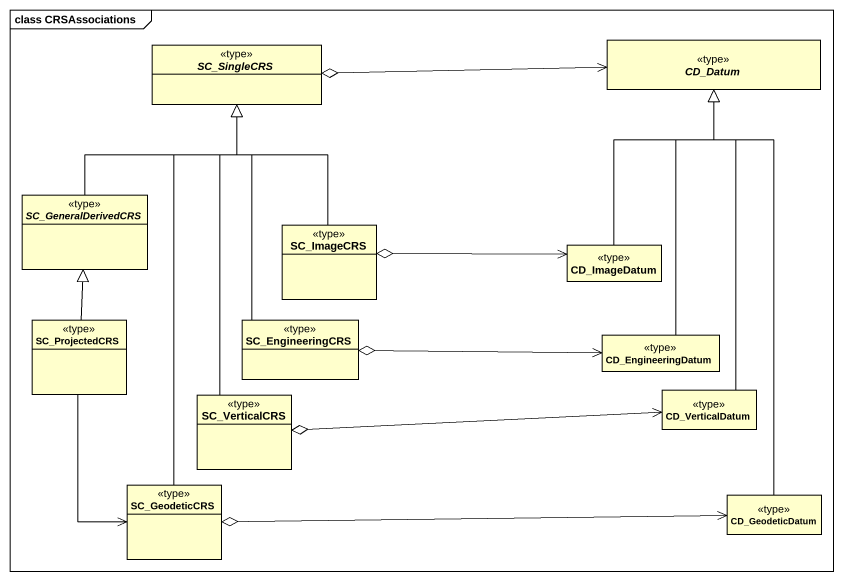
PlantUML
@startuml
mainframe class CRSAssociations
hide circle
hide empty members
abstract class SC_SingleCRS <<type>>
abstract class CD_Datum <<type>>
abstract class SC_GeneralDerivedCRS <<type>>
class SC_ImageCRS <<type>>
class CD_ImageDatum <<type>>
class SC_ProjectedCRS <<type>>
class SC_EngineeringCRS <<type>>
class CD_EngineeringDatum <<type>>
class SC_VerticalCRS <<type>>
class CD_VerticalDatum <<type>>
class SC_GeodeticCRS <<type>>
class CD_GeodeticDatum <<type>>
CD_Datum <-left-o SC_SingleCRS
SC_GeneralDerivedCRS -up-|> SC_SingleCRS
SC_ImageCRS -up-|> SC_SingleCRS
SC_ImageCRS o-right-> CD_ImageDatum
CD_ImageDatum -up-|> CD_Datum
SC_ProjectedCRS -up-|> SC_GeneralDerivedCRS
SC_ProjectedCRS --> SC_GeodeticCRS
SC_EngineeringCRS -up-|> SC_SingleCRS
SC_EngineeringCRS o-right-> CD_EngineeringDatum
CD_EngineeringDatum -up-|> CD_Datum
SC_VerticalCRS -up-|> SC_SingleCRS
SC_VerticalCRS o-right-> CD_VerticalDatum
CD_VerticalDatum -up-|> CD_Datum
SC_GeodeticCRS -up-|> SC_SingleCRS
SC_GeodeticCRS o-right-> CD_GeodeticDatum
CD_GeodeticDatum -up-|> CD_Datum
@enduml
